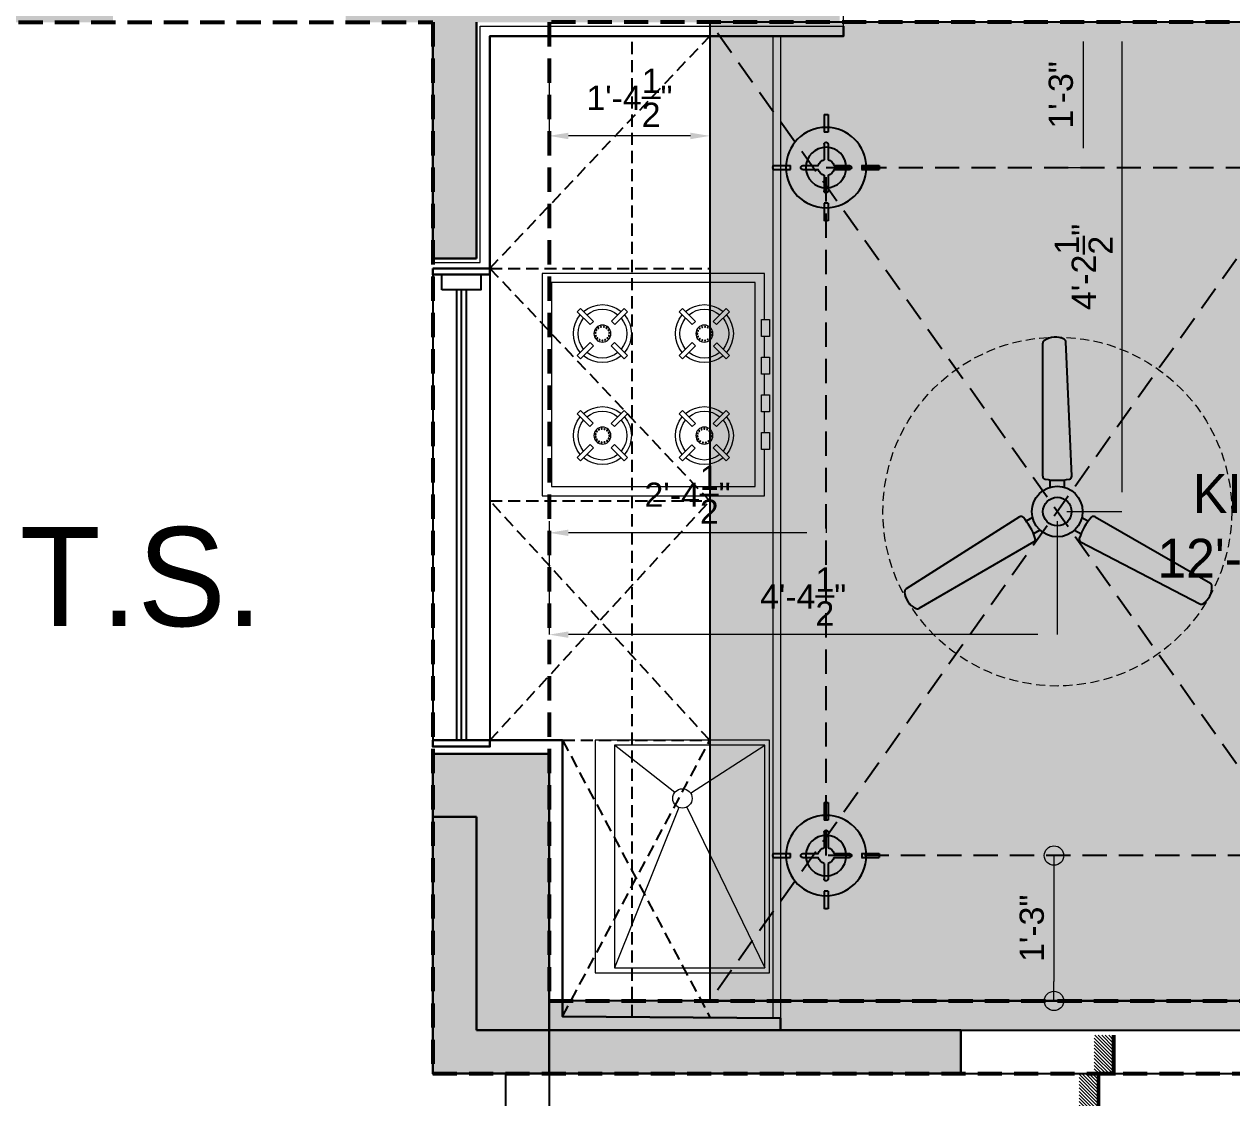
# Model space of a CAD drawing. Header units: inches. Extents: x 50354 to 53215, y -7830 to -6529.
# Drawn here: x 52288.4 to 52413, y -6946.6 to -6835.8 of the extents above; entities that cross this region are included whole.
import ezdxf

# ---------------------------------------------------------------- set-up
doc = ezdxf.new("R2010")
doc.units = ezdxf.units.IN
doc.header["$MEASUREMENT"] = 0
doc.header["$PDMODE"] = 2
for name, pattern in [('DASHED', [0.75, 0.5, -0.25]), ('DASHED2', [0.375, 0.25, -0.125]), ('HIDDEN', [0.375, 0.25, -0.125]), ('HIDDEN2', [0.1875, 0.125, -0.0625])]:
    doc.linetypes.add(name, pattern=pattern)
for name, color, linetype in [('A-ST-02 HATCH', 7, 'Continuous'), ('BEAM', 6, 'DASHED'), ('CEILING', 7, 'Continuous'), ('d-w', 250, 'Continuous'), ('ELETRICAL', 6, 'Continuous'), ('granite', 16, 'Continuous'), ('TEXT', 7, 'Continuous'), ('WINDOW', 5, 'Continuous')]:
    doc.layers.add(name, color=color, linetype=linetype)
for name, color, linetype, lineweight in [('DIM', 7, 'Continuous', 18), ('FLOORING', 213, 'Continuous', 15), ('HATCH', 7, 'Continuous', 18), ('INTEROR', 252, 'Continuous', 20), ('LVL.', 5, 'Continuous', 35), ('SK COLUMN', 7, 'Continuous', 30), ('wall', 7, 'Continuous', 30)]:
    doc.layers.add(name, color=color, linetype=linetype, lineweight=lineweight)
doc.layers.add('FUNITURE', color=7, linetype='Continuous', lineweight=15, true_color=0x7d7673)
doc.styles.add('ARIAL', font='arial.ttf')
doc.styles.get("Standard").update_dxf_attribs({"font": 'ARLRDBD.TTF', "height": 3})
doc.dimstyles.new('dim01', dxfattribs={"dimtxt": 5.5, "dimasz": 4, "dimexe": 0, "dimexo": 1, "dimgap": 1, "dimtad": 1, "dimzin": 3, "dimdsep": 46, "dimlunit": 4, "dimtxsty": 'ARIAL', "dimblk": 'ARCHTICK', "dimcen": 4, "dimclrd": 250, "dimclre": 252, "dimclrt": 1, "dimadec": 0, "dimazin": 0, "dimtfac": 1, "dimtix": 1, "dimtmove": 2, "dimatfit": 3, "dimldrblk": 'ARCHTICK', "dimfxl": 1, "dimtolj": 1, "dimtzin": 0, "dimlwd": -1, "dimlwe": -1, "dimarcsym": 0})

# ---------------------------------------------------------------- blocks, each defined once
blk = doc.blocks.new('A$C429F5545')
at = {"layer": 'FLOORING', "ltscale": 20}
h = blk.add_hatch(dxfattribs=at)
h.set_pattern_fill('ANSI31', color=256)
h.set_pattern_definition([(45, (-31983.55618, 2830.83705), (-0.08838834765, 0.08838834765), [])])
h.paths.add_polyline_path([(2, 1.781), (0.014, 1.781), (0, 0.785), (1.986, 0.785), (1.986, 1)])
h.paths.add_polyline_path([(4.153, 1), (1.986, 1), (1.986, 0), (4.153, 0)])
at = {"layer": 'FLOORING', "ltscale": 20, "const_width": 0.2}
blk.add_lwpolyline([(0, 1.785), (1.986, 1.785), (1.986, 1), (4.153, 1)], dxfattribs=at)
blk = doc.blocks.new('HOBB')
for points in [[(-24, 7.03), (-24, 12), (0, 12), (0, -12), (-24, -12), (-24, -7)], [(-24, 2.97), (-24, 5.19)], [(-24, -1.1), (-24, 1.13)], [(-24, -5.16), (-24, -2.94)]]:
    blk.add_lwpolyline(points)
for points in [[(-23, -11), (-23, 11), (-1, 11), (-1, -11)], [(-18.46, 6.82), (-18.82, 6.47), (-20.21, 7.86), (-19.86, 8.21)], [(-16.18, 6.47), (-16.54, 6.82), (-15.14, 8.21), (-14.79, 7.86)], [(-7.49, 6.85), (-7.84, 6.49), (-9.21, 7.86), (-8.86, 8.21)], [(-5.18, 6.47), (-5.54, 6.82), (-4.14, 8.21), (-3.79, 7.86)], [(-23.67, 7.03), (-24.54, 7.03), (-24.54, 5.19), (-23.67, 5.19)], [(-18.84, 4.51), (-18.49, 4.16), (-19.86, 2.79), (-20.21, 3.15)], [(-16.54, 4.19), (-16.18, 4.54), (-14.79, 3.15), (-15.14, 2.79)], [(-7.82, 4.54), (-7.46, 4.19), (-8.86, 2.79), (-9.21, 3.15)], [(-5.54, 4.19), (-5.18, 4.54), (-3.79, 3.15), (-4.14, 2.79)], [(-23.67, 2.97), (-24.54, 2.97), (-24.54, 1.13), (-23.67, 1.13)], [(-23.67, -1.1), (-24.54, -1.1), (-24.54, -2.94), (-23.67, -2.94)], [(-18.46, -4.18), (-18.82, -4.53), (-20.21, -3.14), (-19.86, -2.79)], [(-16.18, -4.53), (-16.54, -4.18), (-15.14, -2.79), (-14.79, -3.14)], [(-7.46, -4.18), (-7.82, -4.53), (-9.21, -3.14), (-8.86, -2.79)], [(-5.16, -4.51), (-5.51, -4.15), (-4.14, -2.79), (-3.79, -3.14)], [(-23.67, -5.16), (-24.54, -5.16), (-24.54, -7), (-23.67, -7)], [(-18.82, -6.46), (-18.46, -6.81), (-19.86, -8.21), (-20.21, -7.85)], [(-16.51, -6.84), (-16.16, -6.49), (-14.79, -7.85), (-15.14, -8.21)], [(-7.82, -6.46), (-7.46, -6.81), (-8.86, -8.21), (-9.21, -7.85)], [(-5.54, -6.81), (-5.18, -6.46), (-3.79, -7.85), (-4.14, -8.21)]]:
    blk.add_lwpolyline(points, close=True)
for centre, radius in [((-17.5, 5.5), 0.917), ((-18.23, 5.66), 0.0572), ((-18.23, 5.35), 0.0572), ((-18.1, 5.94), 0.0572), ((-17.87, 6.15), 0.0572), ((-17.58, 6.24), 0.0572), ((-17.27, 6.21), 0.0572), ((-17, 6.06), 0.0572), ((-16.82, 5.81), 0.0572), ((-16.82, 5.2), 0.0572), ((-16.75, 5.5), 0.0572), ((-6.5, 5.5), 0.917), ((-7.24, 5.58), 0.0572), ((-7.21, 5.27), 0.0572), ((-7.15, 5.88), 0.0572), ((-6.94, 6.11), 0.0572), ((-6.66, 6.23), 0.0572), ((-6.34, 6.23), 0.0572), ((-6.06, 6.11), 0.0572), ((-5.85, 5.88), 0.0572), ((-5.79, 5.27), 0.0572), ((-5.76, 5.58), 0.0572), ((-18.1, 5.06), 0.0572), ((-17.87, 4.86), 0.0572), ((-17.58, 4.76), 0.0572), ((-17.27, 4.79), 0.0572), ((-17, 4.95), 0.0572), ((-7.05, 5), 0.0572), ((-6.8, 4.82), 0.0572), ((-6.5, 4.76), 0.0572), ((-6.2, 4.82), 0.0572), ((-5.95, 5), 0.0572), ((-17.5, -5.5), 0.917), ((-18.21, -5.27), 0.0572), ((-18.05, -5), 0.0572), ((-17.8, -4.82), 0.0572), ((-17.5, -4.75), 0.0572), ((-17.2, -4.82), 0.0572), ((-16.95, -5), 0.0572), ((-16.79, -5.27), 0.0572), ((-6.5, -5.5), 0.917), ((-7.18, -5.19), 0.0572), ((-7, -4.94), 0.0572), ((-6.73, -4.79), 0.0572), ((-6.42, -4.76), 0.0572), ((-6.13, -4.85), 0.0572), ((-5.9, -5.06), 0.0572), ((-18.24, -5.58), 0.0572), ((-18.15, -5.87), 0.0572), ((-17.94, -6.1), 0.0572), ((-17.66, -6.23), 0.0572), ((-17.34, -6.23), 0.0572), ((-17.06, -6.1), 0.0572), ((-16.85, -5.87), 0.0572), ((-16.76, -5.58), 0.0572), ((-7.25, -5.5), 0.0572), ((-7.18, -5.8), 0.0572), ((-7, -6.05), 0.0572), ((-6.73, -6.21), 0.0572), ((-6.42, -6.24), 0.0572), ((-6.13, -6.14), 0.0572), ((-5.9, -5.94), 0.0572), ((-5.77, -5.34), 0.0572), ((-5.77, -5.65), 0.0572)]:
    blk.add_circle(centre, radius)
for centre, radius, start, end in [((-17.5, 5.5), 3.13, 49.5788, 130.4212), ((-17.5, 5.5), 2.63, 50.4512, 129.5488), ((-6.5, 5.5), 3.13, 49.5788, 130.4212), ((-6.5, 5.5), 2.63, 50.4512, 129.5488), ((-17.5, 5.5), 3.13, 139.5788, 220.4212), ((-17.5, 5.5), 2.63, 140.4512, 219.5488), ((-17.5, 5.5), 2.63, 320.4512, 39.5488), ((-17.5, 5.5), 3.13, 319.5788, 40.4212), ((-6.5, 5.5), 3.13, 139.5788, 220.4212), ((-6.5, 5.5), 2.63, 140.4512, 219.5488), ((-6.5, 5.5), 2.63, 320.4512, 39.5488), ((-6.5, 5.5), 3.13, 319.5788, 40.4212), ((-17.5, 5.5), 3.13, 229.5788, 310.4212), ((-17.5, 5.5), 2.63, 230.4512, 309.5488), ((-6.5, 5.5), 3.13, 229.5788, 310.4212), ((-6.5, 5.5), 2.63, 230.4512, 309.5488), ((-17.5, -5.5), 3.13, 49.5788, 130.4212), ((-6.5, -5.5), 3.13, 49.5788, 130.4212), ((-17.5, -5.5), 3.13, 139.5788, 220.4212), ((-17.5, -5.5), 2.63, 140.4512, 219.5488), ((-17.5, -5.5), 2.63, 50.4512, 129.5488), ((-17.5, -5.5), 2.63, 320.4512, 39.5488), ((-17.5, -5.5), 3.13, 319.5788, 40.4212), ((-6.5, -5.5), 3.13, 139.5788, 220.4212), ((-6.5, -5.5), 2.63, 140.4512, 219.5488), ((-6.5, -5.5), 2.63, 50.4512, 129.5488), ((-6.5, -5.5), 2.63, 320.4512, 39.5488), ((-6.5, -5.5), 3.13, 319.5788, 40.4212), ((-17.5, -5.5), 2.63, 230.4512, 309.5488), ((-6.5, -5.5), 2.63, 230.4512, 309.5488), ((-17.5, -5.5), 3.13, 229.5788, 310.4212), ((-6.5, -5.5), 3.13, 229.5788, 310.4212)]:
    blk.add_arc(centre, radius, start, end)
blk = doc.blocks.new('A$Cbd0489d8')
at = {"layer": 'INTEROR'}
for p, q in [((17.07, 9.37), (0.5, 16)), ((18.62, 9.79), (23.5, 16)), ((17.1, 8.56), (0.5, 0.5)), ((18.54, 8.16), (23.5, 0.5))]:
    blk.add_line(p, q, dxfattribs=at)
for points in [[(24, 18), (0, 18), (0, 0), (24, 0)], [(23.5, 16), (0.5, 16), (0.5, 0.5), (23.5, 0.5)]]:
    blk.add_lwpolyline(points, close=True, dxfattribs=at)
blk.add_circle((18, 9), 1, dxfattribs=at)
blk = doc.blocks.new('A$C0986755B')
for p, q in [((3.21, 4.16), (19.07, 13.32)), ((-3.21, 4.16), (-19.62, 12.7)), ((5.21, 0.7), (20.81, 10.64)), ((-5.21, 0.7), (-21.07, 9.86)), ((-2.39, 2.54), (-3.28, 3.05)), ((2.39, 2.54), (3.28, 3.05)), ((-3.39, 0.8), (-4.28, 1.32)), ((3.39, 0.8), (4.28, 1.32)), ((-2, -4.86), (-1.19, -23.34)), ((-1, -3.34), (-1, -4.36)), ((1, -3.34), (1, -4.36)), ((2, -4.86), (2, -23.18))]:
    blk.add_line(p, q)
at = {"linetype": 'HIDDEN2', "lineweight": 5, "ltscale": 10}
blk.add_circle((0, 0), 24, dxfattribs=at)
for radius in [3.49, 1.97]:
    blk.add_circle((0, 0), radius)
for centre, radius, start, end in [((19.27, 12.97), 0.4, 53.8978, 120), ((-18.61, 10.43), 2.67, 122.7407, 184.0788), ((-19.82, 12.35), 0.4, 60, 126.1022), ((18.34, 10.9), 2.67, 2.7407, 64.0788), ((-20.87, 10.2), 0.4, 173.8978, 240), ((20.61, 10.98), 0.4, 300, 6.1022), ((-11.03, 6.37), 8.44, 318.5193, 341.4807), ((-3.41, 3.82), 0.4, 341.4807, 60), ((3.41, 3.82), 0.4, 120, 198.5193), ((11.03, 6.37), 8.44, 198.5193, 221.4807), ((-5.01, 1.05), 0.4, 240, 318.5193), ((5.01, 1.05), 0.4, 221.4807, 300), ((-1.6, -4.86), 0.4, 101.4807, 180), ((0, -12.74), 8.44, 78.5193, 101.4807), ((1.6, -4.86), 0.4, 0, 78.5193), ((1.6, -23.18), 0.4, 293.8978, 0), ((-0.79, -23.34), 0.4, 180, 246.1022), ((0.27, -21.33), 2.67, 242.7407, 304.0788)]:
    blk.add_arc(centre, radius, start, end)
blk = doc.blocks.new('A$C5F573D35')
at = {"color": 1}
for p, q in [((-0.2, 5.48), (-0.2, 3.67)), ((0.2, 5.48), (0.2, 3.67)), ((-0.2, 2.41), (-0.2, 0.8)), ((0.2, 2.41), (0.2, 0.8)), ((-3.67, 0.2), (-5.48, 0.2)), ((-0.8, 0.2), (-2.41, 0.2)), ((2.41, 0.2), (0.8, 0.2)), ((5.48, 0.2), (3.67, 0.2)), ((-3.67, -0.2), (-5.48, -0.2)), ((-0.8, -0.2), (-2.41, -0.2)), ((-0.2, -0.8), (-0.2, -2.41)), ((0.2, -0.8), (0.2, -2.41)), ((2.41, -0.2), (0.8, -0.2)), ((5.48, -0.2), (3.67, -0.2)), ((-0.2, -3.67), (-0.2, -5.48)), ((0.2, -3.67), (0.2, -5.48))]:
    blk.add_line(p, q, dxfattribs=at)
for radius in [4.15, 2.09]:
    blk.add_circle((0, 0), radius, dxfattribs=at)
for centre, radius, start, end in [((0, 0), 5.48, 87.9033, 92.0967), ((0, 0), 3.68, 86.8732, 93.1268), ((0, 2.41), 0.201, 360, 180), ((0, 0), 5.48, 177.9033, 182.0967), ((0, 0), 3.68, 176.8732, 183.1268), ((-2.41, 0), 0.201, 90, 270), ((0, 0), 0.827, 104.0364, 165.9636), ((0, 0), 0.827, 14.0364, 75.9636), ((2.41, 0), 0.201, 270, 90), ((0, 0), 3.68, 356.8732, 3.1268), ((0, 0), 5.48, 357.9033, 2.0967), ((0, 0), 0.827, 194.0364, 255.9636), ((0, 0), 0.827, 284.0364, 345.9636), ((0, -2.41), 0.201, 180, 0), ((0, 0), 3.68, 266.8732, 273.1268), ((0, 0), 5.48, 267.9033, 272.0967)]:
    blk.add_arc(centre, radius, start, end, dxfattribs=at)
blk = doc.blocks.new('*D670')
at = {"layer": 'Defpoints', "color": 0, "transparency": 16777216}
for p in [(52395.27, -6835.55), (52395.02, -6850.55), (52397.68, -6850.55)]:
    blk.add_point(p, dxfattribs=at)
at = {"layer": 'DIM', "color": 252, "transparency": 16777216}
for p, q in [((52396.27, -6835.55), (52397.68, -6835.55)), ((52396.02, -6850.55), (52397.68, -6850.55))]:
    blk.add_line(p, q, dxfattribs=at)
at = {"layer": 'DIM', "transparency": 16777216}
blk.add_line((52397.68, -6837.55), (52397.68, -6848.55), dxfattribs=at)
for points in [[(52397.34, -6837.55), (52398.01, -6837.55), (52397.68, -6835.55)], [(52397.34, -6848.55), (52398.01, -6848.55), (52397.68, -6850.55)]]:
    blk.add_solid(points, dxfattribs=at)
at = {"layer": 'DIM', "color": 1, "lineweight": 30, "transparency": 16777216, "insert": (52395.4, -6843.05), "char_height": 2.5, "attachment_point": 5, "rotation": 90, "style": 'ARIAL'}
blk.add_mtext('\\A1;1\'-3"', dxfattribs=at)
blk = doc.blocks.new('_ArchTick')
at = {"color": 0, "linetype": 'ByBlock', "const_width": 0.15}
blk.add_lwpolyline([(-0.5, -0.5), (0.5, 0.5)], dxfattribs=at)
blk = doc.blocks.new('*D671')
at = {"layer": 'Defpoints', "color": 0, "transparency": 16777216}
for p in [(52342.56, -6886.05), (52371.16, -6886.05), (52342.56, -6888.24)]:
    blk.add_point(p, dxfattribs=at)
at = {"layer": 'DIM', "color": 252, "transparency": 16777216}
for p, q in [((52342.56, -6887.05), (52342.56, -6888.24)), ((52371.16, -6887.05), (52371.16, -6888.24))]:
    blk.add_line(p, q, dxfattribs=at)
at = {"layer": 'DIM', "transparency": 16777216}
blk.add_line((52369.16, -6888.24), (52344.56, -6888.24), dxfattribs=at)
for points in [[(52344.56, -6887.91), (52344.56, -6888.57), (52342.56, -6888.24)], [(52369.16, -6887.91), (52369.16, -6888.57), (52371.16, -6888.24)]]:
    blk.add_solid(points, dxfattribs=at)
at = {"layer": 'DIM', "color": 1, "lineweight": 30, "transparency": 16777216, "insert": (52356.86, -6884.31), "char_height": 2.5, "attachment_point": 5, "style": 'ARIAL'}
blk.add_mtext('\\A1;2\'-4{\\H1x;\\S1/2;}"', dxfattribs=at)
blk = doc.blocks.new('_Origin')
at = {"color": 0, "linetype": 'ByBlock', "lineweight": -2}
blk.add_line((0, 0), (-1, 0), dxfattribs=at)
blk.add_circle((0, 0), 0.5, dxfattribs=at)
blk = doc.blocks.new('*D672')
at = {"layer": 'Defpoints', "color": 0, "transparency": 16777216}
for p in [(52395.02, -6921.55), (52394.68, -6936.55), (52395.02, -6936.55)]:
    blk.add_point(p, dxfattribs=at)
at = {"layer": 'DIM', "color": 252, "transparency": 16777216}
for p, q in [((52394.02, -6921.55), (52394.68, -6921.55)), ((52394.02, -6936.55), (52394.68, -6936.55))]:
    blk.add_line(p, q, dxfattribs=at)
at = {"layer": 'DIM', "transparency": 16777216}
blk.add_line((52394.68, -6923.55), (52394.68, -6934.55), dxfattribs=at)
at = {"layer": 'DIM', "transparency": 16777216, "xscale": 2, "yscale": 2, "zscale": 2}
for p, rotation in [((52394.68, -6921.55), 90), ((52394.68, -6936.55), 270)]:
    blk.add_blockref('_Origin', p, dxfattribs=dict(at, rotation=rotation))
at = {"layer": 'DIM', "color": 1, "lineweight": 30, "transparency": 16777216, "insert": (52392.4, -6929.05), "char_height": 2.5, "attachment_point": 5, "rotation": 90, "style": 'ARIAL'}
blk.add_mtext('\\A1;1\'-3"', dxfattribs=at)
blk = doc.blocks.new('*D702')
at = {"layer": 'Defpoints', "color": 0, "transparency": 16777216}
for p in [(52342.56, -6840.13), (52359.16, -6840.13), (52342.56, -6847.28)]:
    blk.add_point(p, dxfattribs=at)
at = {"layer": 'DIM', "color": 252, "transparency": 16777216}
for p, q in [((52342.56, -6841.13), (52342.56, -6847.28)), ((52359.16, -6841.13), (52359.16, -6847.28))]:
    blk.add_line(p, q, dxfattribs=at)
at = {"layer": 'DIM', "transparency": 16777216}
blk.add_line((52357.16, -6847.28), (52344.56, -6847.28), dxfattribs=at)
for points in [[(52344.56, -6846.95), (52344.56, -6847.62), (52342.56, -6847.28)], [(52357.16, -6846.95), (52357.16, -6847.62), (52359.16, -6847.28)]]:
    blk.add_solid(points, dxfattribs=at)
at = {"layer": 'DIM', "color": 1, "lineweight": 30, "transparency": 16777216, "insert": (52350.86, -6843.35), "char_height": 2.5, "attachment_point": 5, "style": 'ARIAL'}
blk.add_mtext('\\A1;1\'-4{\\H1x;\\S1/2;}"', dxfattribs=at)
blk = doc.blocks.new('*D726')
at = {"layer": 'Defpoints', "color": 0, "transparency": 16777216}
for p in [(52342.56, -6886.05), (52395.02, -6886.05), (52342.56, -6898.75)]:
    blk.add_point(p, dxfattribs=at)
at = {"layer": 'DIM', "color": 252, "transparency": 16777216}
for p, q in [((52342.56, -6887.05), (52342.56, -6898.75)), ((52395.02, -6887.05), (52395.02, -6898.75))]:
    blk.add_line(p, q, dxfattribs=at)
at = {"layer": 'DIM', "transparency": 16777216}
blk.add_line((52393.02, -6898.75), (52344.56, -6898.75), dxfattribs=at)
for points in [[(52344.56, -6898.42), (52344.56, -6899.08), (52342.56, -6898.75)], [(52393.02, -6898.42), (52393.02, -6899.08), (52395.02, -6898.75)]]:
    blk.add_solid(points, dxfattribs=at)
at = {"layer": 'DIM', "color": 1, "lineweight": 30, "transparency": 16777216, "insert": (52368.79, -6894.82), "char_height": 2.5, "attachment_point": 5, "style": 'ARIAL'}
blk.add_mtext('\\A1;4\'-4{\\H1x;\\S1/2;}"', dxfattribs=at)
blk = doc.blocks.new('*D727')
at = {"layer": 'Defpoints', "color": 0, "transparency": 16777216}
for p in [(52395.02, -6835.55), (52395.02, -6886.05), (52401.68, -6886.05)]:
    blk.add_point(p, dxfattribs=at)
at = {"layer": 'DIM', "color": 252, "transparency": 16777216}
for p, q in [((52396.02, -6835.55), (52401.68, -6835.55)), ((52396.02, -6886.05), (52401.68, -6886.05))]:
    blk.add_line(p, q, dxfattribs=at)
at = {"layer": 'DIM', "transparency": 16777216}
blk.add_line((52401.68, -6837.55), (52401.68, -6884.05), dxfattribs=at)
for points in [[(52401.34, -6837.55), (52402.01, -6837.55), (52401.68, -6835.55)], [(52401.34, -6884.05), (52402.01, -6884.05), (52401.68, -6886.05)]]:
    blk.add_solid(points, dxfattribs=at)
at = {"layer": 'DIM', "color": 1, "lineweight": 30, "transparency": 16777216, "insert": (52397.75, -6860.8), "char_height": 2.5, "attachment_point": 5, "rotation": 90, "style": 'ARIAL'}
blk.add_mtext('\\A1;4\'-2{\\H1x;\\S1/2;}"', dxfattribs=at)

msp = doc.modelspace()

# ---------------------------------------------------------------- hatches: boundary and pattern name
at = {"layer": 'A-ST-02 HATCH', "ltscale": 5, "transparency": 33554534}
h = msp.add_hatch(color=256, dxfattribs=at)
h.dxf.hatch_style = 1
h.paths.add_polyline_path([(52413.05591, -6622.55013), (52467.05591, -6622.55013), (52467.05591, -6646.55013), (52471.55591, -6646.55013), (52471.55591, -6618.05013), (52350.05591, -6618.05013), (52350.05591, -6646.55013), (52354.55591, -6646.55013), (52354.55591, -6622.55013), (52408.55591, -6622.55013), (52408.55591, -6783.05013), (52413.05591, -6783.05013)])
h.paths.add_polyline_path([(52616.05591, -6939.55013), (52611.55591, -6939.55013), (52611.55591, -7070.05013), (52461.55591, -7070.05013), (52461.55591, -7079.05013), (52616.05591, -7079.05013)])
h.paths.add_polyline_path([(52419.55591, -6939.55013), (52415.05591, -6939.55013), (52415.05591, -7079.05013), (52419.55591, -7079.05013)])
h.paths.add_polyline_path([(52415.05591, -6992.05013), (52391.05591, -6992.05013), (52391.05591, -6996.55013), (52415.05591, -6996.55013)])
h.paths.add_polyline_path([(52415.05591, -7074.55013), (52391.05591, -7074.55013), (52391.05591, -7079.05013), (52415.05591, -7079.05013)])
h.paths.add_polyline_path([(52335.05591, -6917.55013), (52330.55591, -6917.55013), (52330.55591, -6944.05013), (52385.05591, -6944.05013), (52385.05591, -6939.55013), (52335.05591, -6939.55013)])
h.paths.add_polyline_path([(52496.05591, -6835.55013), (52537.55591, -6835.55013), (52537.55591, -6819.05013), (52533.05591, -6819.05013), (52533.05591, -6831.05013), (52453.55591, -6831.05013), (52453.55591, -6813.05013), (52449.05591, -6813.05013), (52449.05591, -6835.55013), (52491.55591, -6835.55013), (52491.55591, -6944.05013), (52496.05591, -6944.05013)])
h.paths.add_polyline_path([(52372.55591, -6778.55013), (52368.05591, -6778.55013), (52368.05591, -6831.05013), (52321.55591, -6831.05013), (52321.55591, -6835.55013), (52330.55591, -6835.55013), (52330.55591, -6859.95013), (52335.05591, -6859.95013), (52335.05591, -6835.55013), (52372.55591, -6835.55013)])
h.paths.add_polyline_path([(52338.05591, -6778.55013), (52288.55591, -6778.55013), (52288.55591, -6642.05013), (52284.05591, -6642.05013), (52284.05591, -6778.55013), (52234.55591, -6778.55013), (52234.55591, -6783.05013), (52284.05591, -6783.05013), (52284.05591, -6831.05013), (52275.05591, -6831.05013), (52275.05591, -6835.55013), (52297.55591, -6835.55013), (52297.55591, -6831.05013), (52288.55591, -6831.05013), (52288.55591, -6783.05013), (52338.05591, -6783.05013)])
h.paths.add_polyline_path([(52537.55591, -6642.05013), (52533.05591, -6642.05013), (52533.05591, -6778.55013), (52449.05591, -6778.55013), (52449.05591, -6783.05013), (52533.05591, -6783.05013), (52533.05591, -6795.05013), (52537.55591, -6795.05013), (52537.55591, -6783.05013)])
at = {"layer": 'HATCH', "lineweight": 30, "true_color": 0xece7da}
h = msp.add_hatch(color=254, dxfattribs=at)
h.dxf.hatch_style = 1
h.paths.add_polyline_path([(52430.88591, -6865.05013), (52430.88591, -6835.55013), (52359.15591, -6835.55013), (52359.15591, -6936.55013), (52462.88591, -6936.55013), (52462.88591, -6865.05013)])
at = {"layer": 'HATCH', "lineweight": 30, "true_color": 0x855c3d}
h = msp.add_hatch(color=37, dxfattribs=at)
h.dxf.hatch_style = 1
h.paths.add_polyline_path([(52491.55591, -6936.55013), (52342.55591, -6936.55013), (52342.55591, -6938.23657), (52342.55591, -6939.55013), (52419.55591, -6939.55013), (52419.55591, -6948.55013), (52607.05591, -6948.55013), (52607.05591, -6944.05013), (52491.55591, -6944.05013)])
at = {"layer": 'SK COLUMN', "lineweight": 30}
h = msp.add_hatch(color=1, dxfattribs=at)
h.dxf.hatch_style = 1
h.paths.add_polyline_path([(52330.55591, -6944.05013), (52342.55591, -6944.05013), (52342.55591, -6911.05013), (52330.55591, -6911.05013)])

# ---------------------------------------------------------------- linework, layer by layer
at = {"ltscale": 20}
for p, q in [((52330.55591, -6861.60013), (52330.55591, -6909.65013)), ((52336.45591, -6861.60013), (52336.45591, -6909.65013))]:
    msp.add_line(p, q, dxfattribs=at)
at = {"color": 252, "linetype": 'HIDDEN', "ltscale": 5, "true_color": 0x939598}
for points in [[(52336.45591, -6860.95013), (52359.15591, -6836.97758)], [(52351.15591, -6938.20912), (52351.15591, -6836.95013)], [(52336.45591, -6860.95013), (52359.15591, -6860.95013)], [(52336.45591, -6860.95013), (52359.15591, -6884.95013)], [(52336.45591, -6884.95013), (52359.15591, -6884.95013)], [(52336.45591, -6909.65013), (52359.15591, -6884.95013)], [(52359.15591, -6909.65013), (52336.45591, -6884.95013)], [(52343.95591, -6909.65013), (52359.15591, -6909.65013)], [(52343.95591, -6938.1597), (52359.15591, -6909.65013)], [(52343.95591, -6909.65013), (52359.15591, -6938.23657)]]:
    msp.add_lwpolyline(points, dxfattribs=at)
at = {"ltscale": 20}
msp.add_lwpolyline([(52331.50591, -6863.17521), (52331.50591, -6861.60013), (52335.50591, -6861.60013), (52335.50591, -6863.17521)], close=True, dxfattribs=at)
at = {"layer": 'BEAM', "color": 240, "lineweight": 53, "ltscale": 5, "true_color": 0xed1f24}
msp.add_lwpolyline([(52265.30591, -6835.55013), (52330.55591, -6835.55013), (52330.55591, -6944.05013), (52415.05591, -6944.05013), (52415.05591, -7079.05013), (52616.05591, -7079.05013), (52616.05591, -6936.55013), (52496.05591, -6936.55013), (52496.05591, -6835.55013), (52537.55591, -6835.55013), (52537.55591, -6642.05013), (52415.30591, -6642.05013), (52415.30591, -6618.05013), (52406.30591, -6618.05013), (52406.30591, -6642.05013), (52281.80591, -6642.05013), (52281.80591, -6826.55013), (52265.30591, -6826.55013)], dxfattribs=at)
msp.add_lwpolyline([(52342.55591, -6936.55013), (52491.55591, -6936.55013), (52491.55591, -6835.55013), (52342.55591, -6835.55013)], close=True, dxfattribs=at)
at = {"layer": 'CEILING'}
msp.add_lwpolyline([(52359.15591, -6835.55013), (52359.15591, -6936.55013), (52462.88591, -6936.55013), (52462.88591, -6865.05013), (52430.88591, -6865.05013), (52430.88591, -6835.55013)], close=True, dxfattribs=at)
at = {"layer": 'CEILING', "ltscale": 5}
msp.add_lwpolyline([(52342.55591, -6939.55013), (52342.55591, -6911.05013)], dxfattribs=at)
msp.add_lwpolyline([(52491.55591, -6936.55013), (52342.55591, -6936.55013), (52342.55591, -6938.23657), (52342.55591, -6939.55013), (52419.55591, -6939.55013), (52419.55591, -6948.55013), (52607.05591, -6948.55013), (52607.05591, -6944.05013), (52491.55591, -6944.05013)], close=True, dxfattribs=at)
at = {"layer": 'd-w', "lineweight": -3, "ltscale": 20}
msp.add_line((52385.05591, -6944.05013), (52415.05591, -6944.05013), dxfattribs=at)
at = {"layer": 'ELETRICAL', "color": 7, "linetype": 'DASHED2', "ltscale": 10, "true_color": 0xffffff}
for p, q in [((52430.88591, -6936.55013), (52359.15591, -6835.55013)), ((52430.88591, -6835.55013), (52359.15591, -6936.55013))]:
    msp.add_line(p, q, dxfattribs=at)
at = {"layer": 'ELETRICAL', "color": 7, "linetype": 'DASHED2', "ltscale": 10}
msp.add_lwpolyline([(52371.15591, -6850.55013), (52418.88591, -6850.55013), (52418.88591, -6921.55013), (52371.15591, -6921.55013)], close=True, dxfattribs=at)
at = {"layer": 'FUNITURE', "ltscale": 20}
msp.add_lwpolyline([(52330.55591, -6859.95013), (52330.55591, -6860.35013), (52335.45591, -6860.35013), (52335.45591, -6835.95013), (52372.95591, -6835.95013), (52372.95591, -6784.10013), (52373.60591, -6784.10013)], dxfattribs=at)
at = {"layer": 'granite', "lineweight": 30}
for points in [[(52330.55591, -6860.95013), (52330.55591, -6861.60013), (52336.45591, -6861.60013), (52336.45591, -6860.95013)], [(52330.55591, -6909.65013), (52330.55591, -6910.30013), (52336.45591, -6910.30013), (52336.45591, -6909.65013)]]:
    msp.add_lwpolyline(points, close=True, dxfattribs=at)
at = {"layer": 'INTEROR', "lineweight": 18}
for p, q in [((52365.67591, -6836.95013), (52365.67591, -6938.33539)), ((52366.45591, -6836.95013), (52366.45591, -6938.33539))]:
    msp.add_line(p, q, dxfattribs=at)
at = {"layer": 'SK COLUMN', "lineweight": 30}
msp.add_lwpolyline([(52342.55591, -6911.05013), (52330.55591, -6911.05013), (52330.55591, -6944.05013), (52342.55591, -6944.05013)], close=True, dxfattribs=at)
at = {"layer": 'wall', "ltscale": 20}
for p, q in [((52330.55591, -6835.55013), (52330.55591, -6859.95013)), ((52335.05591, -6835.55013), (52335.05591, -6859.95013)), ((52335.05591, -6859.95013), (52330.55591, -6859.95013)), ((52330.55591, -6917.55013), (52330.55591, -6944.05013)), ((52335.05591, -6917.55013), (52330.55591, -6917.55013)), ((52335.05591, -6917.55013), (52335.05591, -6939.55013)), ((52385.05591, -6939.55013), (52335.05591, -6939.55013)), ((52385.05591, -6939.55013), (52385.05591, -6944.05013)), ((52385.05591, -6944.05013), (52330.55591, -6944.05013))]:
    msp.add_line(p, q, dxfattribs=at)
at = {"layer": 'wall', "lineweight": -3, "ltscale": 20}
for p, q in [((52338.05591, -6944.05013), (52338.05591, -6996.55013)), ((52342.55591, -6944.05013), (52342.55591, -6992.05013))]:
    msp.add_line(p, q, dxfattribs=at)
at = {"layer": 'wall', "color": 3}
for points in [[(52336.45591, -6860.95013), (52336.45591, -6836.97758), (52372.95591, -6836.97758), (52372.95591, -6835.95013)], [(52366.45591, -6939.55013), (52366.45591, -6938.33539), (52343.95591, -6938.1597), (52343.95591, -6909.65013), (52336.45591, -6909.65013)]]:
    msp.add_lwpolyline(points, dxfattribs=at)
at = {"layer": 'WINDOW'}
for p, q in [((52333.00591, -6863.17521), (52333.00591, -6909.65013)), ((52333.50591, -6863.17521), (52333.50591, -6909.65013)), ((52334.00591, -6863.17521), (52334.00591, -6909.65013))]:
    msp.add_line(p, q, dxfattribs=at)

# ---------------------------------------------------------------- block references
at = {"ltscale": 20, "rotation": 90}
msp.add_blockref('A$Cbd0489d8', (52365.32788, -6933.65013), dxfattribs=at)
at = {"layer": 'ELETRICAL', "ltscale": 8, "xscale": -1}
for p in [(52371.15591, -6850.55013), (52371.15591, -6921.55013)]:
    msp.add_blockref('A$C5F573D35', p, dxfattribs=at)
at = {"layer": 'ELETRICAL', "ltscale": 8, "xscale": 0.75, "yscale": 0.75, "zscale": 0.75, "rotation": 180}
msp.add_blockref('A$C0986755B', (52395.02091, -6886.05013), dxfattribs=at)
at = {"layer": 'INTEROR', "xscale": -0.9566910000015466, "yscale": 0.9566910000015466, "zscale": 0.9566910000015466}
msp.add_blockref('HOBB', (52341.84867, -6872.95013), dxfattribs=at)
at = {"layer": 'LVL.', "ltscale": 20, "xscale": 2, "yscale": 2, "zscale": 2, "rotation": 270}
msp.add_blockref('A$C429F5545', (52397.27107, -6940.07776), dxfattribs=at)

# ---------------------------------------------------------------- texts
at = {"layer": 'TEXT', "ltscale": 20, "attachment_point": 5}
for s, width, gutter_width, insert, char_height in [('KITCHEN \\P12\'-5" X 8\'-8"', 33.6952649, 1.15, (52420.74631, -6887.55013), 4), ('\\A1;O.T.S.', 53.7953136, 2.93854, (52293.25053, -6892.8343), 10.221008)]:
    msp.add_mtext_dynamic_manual_height_columns(s, width=width, gutter_width=gutter_width, heights=[0], dxfattribs=dict(at, insert=insert, char_height=char_height))

# ---------------------------------------------------------------- dimensions: what is measured, and where the dimension line sits
at = {"layer": 'DIM', "color": 6, "lineweight": 30}
for base, p1, p2, override, picture, middle in [((52397.67689, -6850.55013), (52395.27091, -6835.55013), (52395.02091, -6850.55013), {"dimtxt": 2.5, "dimasz": 2, "dimdec": 1, "dimsah": 1, "dimclrd": 256, "dimfxl": 0.125}, '*D670', (52395.3996, -6843.05013)), ((52401.6781, -6886.05013), (52395.02091, -6835.55013), (52395.02091, -6886.05013), {"dimtxt": 2.5, "dimasz": 2, "dimdec": 1, "dimsah": 1, "dimclrd": 256, "dimfxl": 0.125}, '*D727', (52397.7512, -6860.80013)), ((52394.67717, -6936.55013), (52395.02091, -6921.55013), (52395.02091, -6936.55013), {"dimtxt": 2.5, "dimasz": 2, "dimdec": 1, "dimblk1": 'Origin', "dimblk2": 'Origin', "dimsah": 1, "dimclrd": 256, "dimfxl": 0.125}, '*D672', (52392.39989, -6929.05013))]:
    dim = msp.add_linear_dim(base=base, p1=p1, p2=p2, angle=90, dimstyle='dim01', override=override, dxfattribs=at)
    dim.commit()
    dim.dimension.update_dxf_attribs({"geometry": picture, "text_midpoint": middle})
for base, p1, p2, picture, middle in [((52342.55591, -6847.28172), (52359.15591, -6840.12561), (52342.55591, -6840.12561), '*D702', (52350.85591, -6843.35482)), ((52342.55591, -6888.23867), (52371.15591, -6886.05013), (52342.55591, -6886.05013), '*D671', (52356.85591, -6884.31177)), ((52342.55591, -6898.75127), (52395.02091, -6886.05013), (52342.55591, -6886.05013), '*D726', (52368.78841, -6894.82437))]:
    dim = msp.add_linear_dim(base=base, p1=p1, p2=p2, dimstyle='dim01', override={"dimtxt": 2.5, "dimasz": 2, "dimdec": 1, "dimsah": 1, "dimclrd": 256, "dimfxl": 0.125}, dxfattribs=at)
    dim.commit()
    dim.dimension.update_dxf_attribs({"geometry": picture, "text_midpoint": middle})

doc.saveas('drawing.dxf')
